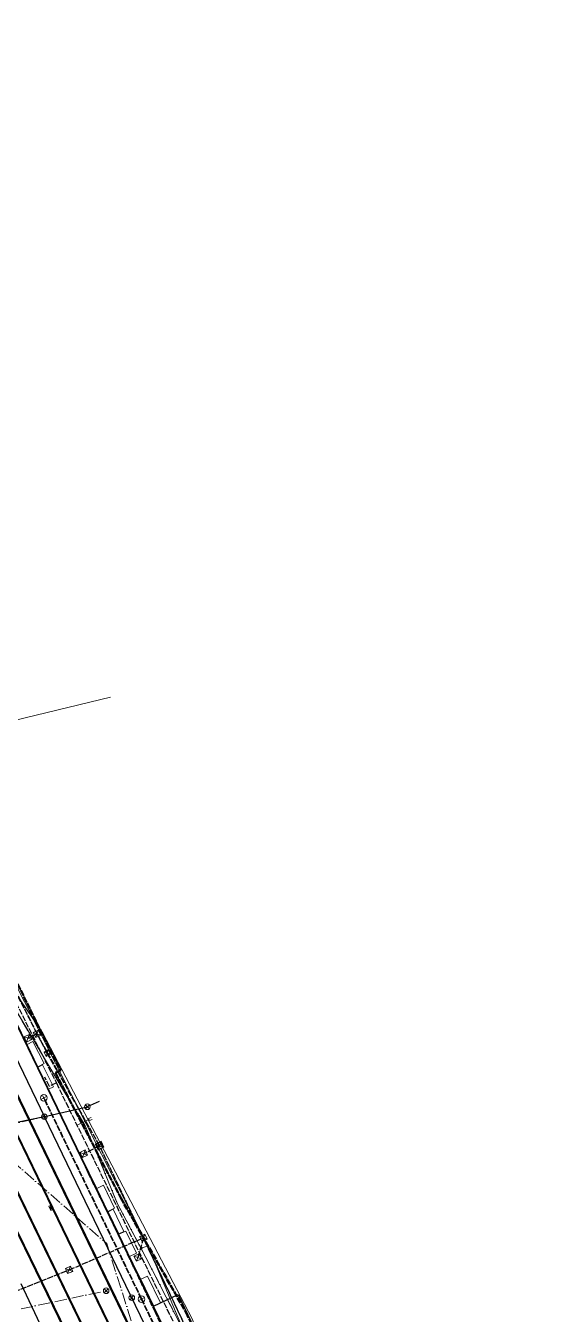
# Model space of a CAD drawing. Header units: metres. Extents: x 105014 to 106600, y 111320 to 118425.
# Drawn here: x 105782.4 to 105894.3, y 117864.4 to 118137.5 of the extents above; entities that cross this region are included whole.
import ezdxf

# ---------------------------------------------------------------- set-up
doc = ezdxf.new("R2010")
doc.units = ezdxf.units.M
doc.linetypes.add('DASHDOT', pattern=[3.556, 2.54, -0.508, 0, -0.508])
doc.linetypes.add('DASHED', pattern=[1.524, 1.27, -0.254])
for name, color, linetype, lineweight in [('00-BASE-LIMITE', 7, 'DASHED', 50), ('00-BASE-UE', 42, 'DASHED', 25), ('10-PAV-CALZADA-BRT', 12, 'CONTINUOUS', 30), ('10-PAV-CALZADA-MIXTA', 8, 'CONTINUOUS', 30), ('10-PAV-PARADERO', 30, 'CONTINUOUS', 30), ('10-PAV-SARDINEL', 252, 'CONTINUOUS', 13), ('20-EP-ZONA-DURA', 253, 'CONTINUOUS', 13), ('20-EP-ZONA-VERDE', 84, 'CONTINUOUS', 13), ('30-RED-ENEL-NODOS', 11, 'CONTINUOUS', 13), ('30-RED-ENEL-PROY', 1, 'DASHED', 25), ('30-RED-ETB-CAMARA', 151, 'CONTINUOUS', 13), ('30-RED-ETB-EXIST', 145, 'CONTINUOUS', 13), ('30-RED-MOVISTAR-CAMARA', 141, 'CONTINUOUS', 13), ('30-RED-MOVISTAR-PROY', 4, 'DASHED', 25), ('30-RED-VANTI-EXIST', 52, 'CONTINUOUS', 13), ('30-RED-VANTI-PROY', 2, 'DASHED', 25), ('30-RED-VANTI-RETIRO', 8, 'DASHDOT', 13), ('35-RH-ACUE-DOMICILIARIA', 152, 'CONTINUOUS', 9), ('35-RH-ACUE-MENOR-EXIST', 151, 'CONTINUOUS', 13), ('35-RH-ACUE-MENOR-PROY', 5, 'DASHED', 25), ('35-RH-PLUV-COLECTOR', 96, 'CONTINUOUS', 30), ('35-RH-PLUV-NODOS', 94, 'CONTINUOUS', 13), ('35-RH-PLUV-RETIRO', 8, 'DASHDOT', 13), ('36-RH-SAN-COLECTOR-PROY', 6, 'DASHED', 35), ('36-RH-SAN-POZOS', 216, 'CONTINUOUS', 13)]:
    doc.layers.add(name, color=color, linetype=linetype, lineweight=lineweight)

# ---------------------------------------------------------------- blocks, each defined once
blk = doc.blocks.new('POSTE')
blk.add_circle((0, 0), 0.15)
blk = doc.blocks.new('CAJA_ENEL')
for p, q in [((-0.6, -0.6), (0.6, 0.6)), ((-0.6, 0.6), (0.6, -0.6))]:
    blk.add_line(p, q)
blk.add_lwpolyline([(-0.6, -0.6), (0.6, -0.6), (0.6, 0.6), (-0.6, 0.6)], close=True)
blk = doc.blocks.new('CAM_MOV_CS_275')
for p, q in [((-0.5, -0.5), (0.5, 0.5)), ((-0.5, 0.5), (0.5, -0.5))]:
    blk.add_line(p, q)
blk.add_lwpolyline([(-0.5, -0.5), (0.5, -0.5), (0.5, 0.5), (-0.5, 0.5)], close=True)
blk = doc.blocks.new('CAM_MOV_CS_276')
for p, q in [((-0.7, -0.7), (0.7, 0.7)), ((-0.7, 0.7), (0.7, -0.7))]:
    blk.add_line(p, q)
blk.add_lwpolyline([(-0.7, -0.7), (0.7, -0.7), (0.7, 0.7), (-0.7, 0.7)], close=True)
blk = doc.blocks.new('POZO_SAN')
for p, q in [((-0.5, 0), (0.5, 0)), ((0, -0.5), (0, 0.5))]:
    blk.add_line(p, q)
blk.add_circle((0, 0), 0.7)
blk = doc.blocks.new('SUMIDERO')
for p, q in [((-0.25, -0.2), (-0.25, 0.2)), ((0, -0.2), (0, 0.2)), ((0.25, -0.2), (0.25, 0.2))]:
    blk.add_line(p, q)
blk.add_lwpolyline([(-0.5, -0.2), (0.5, -0.2), (0.5, 0.2), (-0.5, 0.2)], close=True)
blk = doc.blocks.new('POZO_PLUV')
for p, q in [((-0.42, -0.42), (0.42, 0.42)), ((-0.42, 0.42), (0.42, -0.42))]:
    blk.add_line(p, q)
blk.add_circle((0, 0), 0.6)

msp = doc.modelspace()

# ---------------------------------------------------------------- linework, layer by layer
at = {"layer": '00-BASE-LIMITE'}
msp.add_lwpolyline([(105779.2931, 117937.1571), (105785.4971, 117924.6111), (105789.8211, 117916.1211), (105788.7043, 117915.5451), (105802.5299, 117889.0645), (105816.3785, 117864.7747), (105820.6845, 117855.8453)], dxfattribs=at)
at = {"layer": '00-BASE-UE'}
msp.add_lwpolyline([(105779.2931, 117937.1571), (105785.4971, 117924.6111), (105789.8211, 117916.1211), (105788.7043, 117915.5451), (105802.5299, 117889.0645), (105816.3785, 117864.7747), (105820.6845, 117855.8453)], dxfattribs=at)
at = {"layer": '10-PAV-CALZADA-BRT'}
for points in [[(105741.5591, 117970.4505), (105784.0521, 117883.043), (105818.3515, 117812.4897)], [(105827.9727, 117804.6679), (105751.5233, 117962.4479)], [(105754.6731, 117963.9741), (105831.1225, 117806.1941)], [(105815.2039, 117810.9595), (105780.8673, 117881.5894)]]:
    msp.add_lwpolyline(points, dxfattribs=at)
at = {"layer": '10-PAV-CALZADA-MIXTA'}
for points in [[(105738.1889, 117968.8063), (105808.2239, 117824.7455)], [(105760.2013, 117967.4715), (105794.0671, 117897.5775), (105848.7721, 117784.6747)], [(105843.1473, 117781.9497), (105754.5767, 117964.7463)]]:
    msp.add_lwpolyline(points, dxfattribs=at)
at = {"layer": '10-PAV-PARADERO'}
msp.add_lwpolyline([(105809.4883, 117866.075), (105814.7064, 117868.5591), (105818.1304, 117861.4682), (105820.7047, 117856.1307), (105815.5175, 117853.6319), (105812.9197, 117858.9933), (105809.4883, 117866.075)], close=True, dxfattribs=at)
at = {"layer": '10-PAV-SARDINEL'}
for points in [[(105808.2239, 117824.7455), (105738.1889, 117968.8063)], [(105808.4038, 117824.8329), (105738.3687, 117968.8939)], [(105738.3687, 117968.8939), (105808.4038, 117824.8329)], [(105848.7721, 117784.6747), (105794.0671, 117897.5775), (105760.2013, 117967.4715)], [(105760.3812, 117967.5589), (105794.2471, 117897.6647), (105848.9521, 117784.7619)], [(105754.3968, 117964.659), (105840.7572, 117786.4239)], [(105842.9673, 117781.8625), (105754.3968, 117964.659)], [(105754.5767, 117964.7463), (105843.1473, 117781.9497)], [(105831.1225, 117806.1941), (105754.6731, 117963.9741)], [(105780.8673, 117881.5894), (105815.2039, 117810.9595)]]:
    msp.add_lwpolyline(points, dxfattribs=at)
at = {"layer": '20-EP-ZONA-DURA'}
msp.add_lwpolyline([(105779.2931, 117937.1571), (105785.4971, 117924.6111), (105789.8211, 117916.1211), (105788.7043, 117915.5451), (105802.5299, 117889.0645), (105814.3245, 117868.3773), (105810.6246, 117866.6159), (105810.6098, 117866.6465), (105810.9693, 117866.8207), (105808.2223, 117872.4903), (105806.7829, 117871.7929), (105804.4281, 117876.6525), (105805.8677, 117877.3499), (105803.6003, 117882.0295), (105802.1607, 117881.3321), (105802.1171, 117881.4221), (105803.1967, 117881.9451), (105800.9293, 117886.6247), (105799.8497, 117886.1017), (105799.8061, 117886.1917), (105801.2455, 117886.8891), (105798.9781, 117891.5687), (105798.8909, 117891.7487), (105797.4515, 117891.0511), (105794.2471, 117897.6647), (105787.2481, 117912.1095), (105788.2945, 117912.6097), (105785.9555, 117917.2539), (105784.9909, 117916.7681), (105784.9461, 117916.8605), (105786.2677, 117917.5231), (105783.9283, 117922.1671), (105782.6797, 117921.5381), (105780.3265, 117926.3947)], dxfattribs=at)
at = {"layer": '20-EP-ZONA-VERDE'}
msp.add_lwpolyline([(105818.5315, 117812.5771), (105741.7391, 117970.5379), (105735.2625, 117983.3901), (105728.4215, 117996.0521), (105723.2049, 118005.3867), (105727.3199, 118007.6479), (105737.8235, 117988.5325), (105737.8235, 117988.5325), (105744.7511, 117975.5332), (105751.3433, 117962.3607), (105827.7927, 117804.5807)], dxfattribs=at)
for points in [[(105786.2677, 117917.5231), (105784.9461, 117916.8605), (105782.6797, 117921.5381), (105783.9283, 117922.1671), (105786.2677, 117917.5231)], [(105801.2455, 117886.8891), (105799.8061, 117886.1917), (105797.4515, 117891.0511), (105798.8909, 117891.7487), (105801.2455, 117886.8891)], [(105803.1967, 117881.9451), (105802.1171, 117881.4221), (105799.8497, 117886.1017), (105800.9293, 117886.6247), (105803.1967, 117881.9451)], [(105805.8677, 117877.3499), (105804.4281, 117876.6525), (105802.1607, 117881.3321), (105803.6003, 117882.0295), (105805.8677, 117877.3499)], [(105810.9693, 117866.8207), (105809.5299, 117866.1233), (105806.7829, 117871.7929), (105808.2223, 117872.4903), (105810.9693, 117866.8207)]]:
    msp.add_lwpolyline(points, close=True, dxfattribs=at)
at = {"layer": '30-RED-ENEL-PROY'}
for points in [[(105784.7849, 117923.8239), (105774.3589, 117944.9779)], [(105784.7849, 117923.8239), (105782.8463, 117922.8851)], [(105798.0603, 117900.0829), (105784.7849, 117923.8239)], [(105798.0603, 117900.0829), (105794.6975, 117898.4059)], [(105807.3385, 117880.5813), (105798.0603, 117900.0829)], [(105791.5877, 117873.7839), (105807.3385, 117880.5813)], [(105807.3385, 117880.5813), (105806.1485, 117876.4065)], [(105816.8477, 117860.5603), (105807.3385, 117880.5813)], [(105772.8711, 117866.3505), (105791.5877, 117873.7839)]]:
    msp.add_lwpolyline(points, dxfattribs=at)
at = {"layer": '30-RED-ETB-EXIST'}
for points in [[(105806.963, 117878.426), (105808.272, 117878.902), (105762.473, 117969.322)], [(105829.857, 117827.709), (105808.272, 117878.902), (105806.963, 117878.426)]]:
    msp.add_lwpolyline(points, dxfattribs=at)
at = {"layer": '30-RED-MOVISTAR-PROY'}
for points in [[(105786.9527, 117919.7187), (105773.9777, 117944.7841)], [(105798.0409, 117900.1047), (105786.9527, 117919.7187)], [(105819.1453, 117855.7163), (105798.0409, 117900.1047)]]:
    msp.add_lwpolyline(points, dxfattribs=at)
at = {"layer": '30-RED-VANTI-EXIST'}
for points in [[(105755.5173, 117984.2824), (105770.8475, 117988.0573), (105800.3429, 117995.1637)], [(105826.7594, 117835.4991), (105822.7215, 117845.1565), (105818.9859, 117854.1053), (105816.8477, 117859.0339), (105812.1941, 117868.0021), (105807.8835, 117876.4157), (105801.8657, 117887.8011), (105800.3679, 117891.4227), (105797.2167, 117899.1669), (105795.0203, 117904.3153), (105790.9513, 117910.9133), (105786.6157, 117918.2097), (105781.4677, 117926.8253), (105775.8999, 117936.1267), (105774.8722, 117937.8439)]]:
    msp.add_lwpolyline(points, dxfattribs=at)
at = {"layer": '30-RED-VANTI-PROY'}
msp.add_lwpolyline([(105847.531, 117787.2423), (105847.0917, 117788.1191), (105844.3979, 117793.8153), (105841.6931, 117799.5169), (105838.3103, 117806.5113), (105836.7207, 117809.4481), (105832.7827, 117817.9323), (105827.4899, 117828.0743), (105820.5013, 117842.6655), (105815.6293, 117852.8479), (105809.8783, 117864.7371), (105805.1983, 117874.5665), (105800.2065, 117884.9803), (105795.9397, 117893.7215), (105792.4847, 117901.1495), (105788.3517, 117909.6691), (105783.5027, 117919.6769), (105780.0077, 117926.9775), (105776.0329, 117935.3803), (105774.8722, 117937.8439)], dxfattribs=at)
at = {"layer": '30-RED-VANTI-RETIRO'}
msp.add_lwpolyline([(105826.7594, 117835.4991), (105822.7215, 117845.1565), (105818.9859, 117854.1053), (105816.8477, 117859.0339), (105812.1941, 117868.0021), (105807.8835, 117876.4157), (105801.8657, 117887.8011), (105800.3679, 117891.4227), (105797.2167, 117899.1669), (105795.0203, 117904.3153), (105790.9513, 117910.9133), (105786.6157, 117918.2097), (105781.4677, 117926.8253), (105775.8999, 117936.1267), (105774.8722, 117937.8439)], dxfattribs=at)
at = {"layer": '35-RH-ACUE-DOMICILIARIA'}
for points in [[(105795.798, 117905.635), (105793.2685, 117904.4487)], [(105796.4762, 117905.6822), (105795.8902, 117905.425), (105795.7058, 117905.845), (105796.2919, 117906.1022)]]:
    msp.add_lwpolyline(points, dxfattribs=at)
at = {"layer": '35-RH-ACUE-MENOR-EXIST'}
msp.add_lwpolyline([(105894.26, 117644.07), (105890.32, 117681.81), (105876.69, 117724.45), (105860.06, 117766.8), (105848.98, 117790.55), (105832.75, 117824.6), (105817.7, 117863.39), (105786.04, 117923.96), (105760.7638, 117960.8852), (105752.69, 117972.68), (105738.2607, 117994.7119), (105703.78, 118047.36), (105694.18, 118072.5), (105691.8049, 118075.4084), (105690.84, 118076.59), (105690.108, 118137.4861)], dxfattribs=at)
at = {"layer": '35-RH-ACUE-MENOR-PROY'}
for points in [[(105694.6711, 118131.6561), (105695.0641, 118130.0574), (105698.8758, 118114.5505), (105703.8725, 118094.3856), (105707.2551, 118080.7346), (105734.6526, 118024.8357), (105749.4829, 117995.0151), (105750.1097, 117993.6726), (105753.4681, 117986.478), (105756.1176, 117980.8025), (105761.3407, 117970.2431), (105767.2834, 117956.3149), (105788.8814, 117913.4125), (105817.915, 117854.0722)], [(105788.8814, 117913.4125), (105787.4105, 117912.6735), (105786.4232, 117914.6387)]]:
    msp.add_lwpolyline(points, dxfattribs=at)
at = {"layer": '35-RH-PLUV-COLECTOR'}
for points in [[(105773.7516, 117932.23), (105786.3347, 117906.2516)], [(105773.7516, 117932.23), (105786.3347, 117906.2516)], [(105786.4657, 117906.2817), (105795.417, 117908.343)], [(105797.947, 117909.5024), (105795.417, 117908.343)], [(105786.3347, 117906.2516), (105765.5728, 117902.0047)], [(105786.3347, 117906.2516), (105765.5728, 117902.0047)], [(105804.6017, 117868.4311), (105786.3347, 117906.2516)], [(105804.6017, 117868.4311), (105786.3347, 117906.2516)], [(105803.2519, 117824.451), (105781.4163, 117870.8544)], [(105803.2519, 117824.451), (105781.4163, 117870.8544)], [(105821.3417, 117833.8181), (105804.6017, 117868.4311)], [(105821.3417, 117833.8181), (105804.6017, 117868.4311)]]:
    msp.add_lwpolyline(points, dxfattribs=at)
at = {"layer": '35-RH-PLUV-RETIRO'}
for points in [[(105778.0453, 117904.3427), (105786.4657, 117906.2817)], [(105773.917, 117901.778), (105799.5536, 117879.3709), (105799.5536, 117879.3709), (105808.9435, 117849.8215), (105823.9154, 117804.5358)], [(105781.4377, 117865.5105), (105798.657, 117869.1936)]]:
    msp.add_lwpolyline(points, dxfattribs=at)
at = {"layer": '36-RH-SAN-COLECTOR-PROY'}
for points in [[(105806.9394, 117867.6064), (105786.2309, 117910.2313)], [(105828.7576, 117822.6179), (105806.9394, 117867.6064)]]:
    msp.add_lwpolyline(points, dxfattribs=at)

# ---------------------------------------------------------------- block references
at = {"layer": '30-RED-ENEL-NODOS'}
for p, rotation in [((105782.8462, 117922.8851), 116), ((105784.7848, 117923.8238), 116.1), ((105794.6974, 117898.4058), 115.9), ((105798.0603, 117900.0828), 115.6), ((105807.3384, 117880.5811), 116.2), ((105806.1484, 117876.4064), 115.8), ((105791.5876, 117873.7838), 23.7)]:
    msp.add_blockref('CAJA_ENEL', p, dxfattribs=dict(at, rotation=rotation))
at = {"layer": '30-RED-ETB-CAMARA'}
msp.add_blockref('POSTE', (105806.963, 117878.426), dxfattribs=at)
at = {"layer": '30-RED-MOVISTAR-CAMARA'}
for name, p, rotation in [('CAM_MOV_CS_275', (105786.9527, 117919.7187), 117.8), ('CAM_MOV_CS_276', (105798.0409, 117900.1046), 115.9)]:
    msp.add_blockref(name, p, dxfattribs=dict(at, rotation=rotation))
at = {"layer": '35-RH-PLUV-NODOS'}
for p in [(105795.4613, 117908.3503), (105799.4466, 117869.3625)]:
    msp.add_blockref('POZO_PLUV', p, dxfattribs=at)
for name, p, rotation in [('POZO_PLUV', (105786.3347, 117906.2516), 295), ('POZO_PLUV', (105786.3347, 117906.2516), 295), ('SUMIDERO', (105787.6968, 117886.9038), 296.1), ('SUMIDERO', (105787.6968, 117886.9038), 296.1), ('SUMIDERO', (105787.6968, 117886.9038), 296.1), ('POZO_PLUV', (105804.8681, 117867.8878), 279), ('POZO_PLUV', (105804.8681, 117867.8878), 279)]:
    msp.add_blockref(name, p, dxfattribs=dict(at, rotation=rotation))
at = {"layer": '36-RH-SAN-POZOS'}
for p, rotation in [((105786.2309, 117910.2313), 295), ((105786.2309, 117910.2313), 204.8), ((105806.9394, 117867.6064), 295)]:
    msp.add_blockref('POZO_SAN', p, dxfattribs=dict(at, rotation=rotation))

doc.saveas('drawing.dxf')
